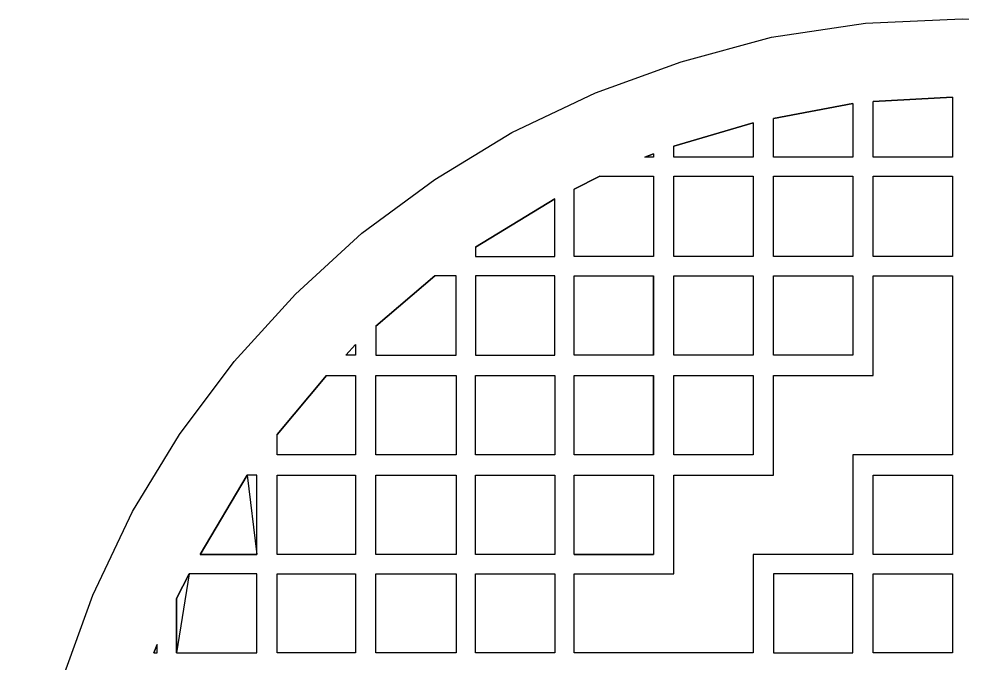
# Model space of a CAD drawing. Header units: centimetres. Extents: x -9.81 to -1.5, y -8.36 to -0.05.
# Drawn here: x -9.806 to -5.651, y -2.886 to -0.045 of the extents above; entities that cross this region are included whole.
import ezdxf

# ---------------------------------------------------------------- set-up
doc = ezdxf.new("R2010")
doc.units = ezdxf.units.CM
doc.header["$MEASUREMENT"] = 0
doc.layers.add('layer 1', color=7, linetype='Continuous')

msp = doc.modelspace()

# ---------------------------------------------------------------- linework, layer by layer
at = {"layer": 'layer 1', "color": 250}
for points, knots in [([(-9.80619, -4.20097), (-9.80619, -4.20097), (-9.7873, -4.62127), (-9.7873, -4.62127), (-9.7873, -4.62127), (-9.7873, -4.62127), (-9.72593, -5.03685), (-9.72593, -5.03685), (-9.72593, -5.03685), (-9.72593, -5.03685), (-9.61731, -5.43352), (-9.61731, -5.43352), (-9.61731, -5.43352), (-9.61731, -5.43352), (-9.48035, -5.81605), (-9.48035, -5.81605), (-9.48035, -5.81605), (-9.48035, -5.81605), (-9.30563, -6.1844), (-9.30563, -6.1844), (-9.30563, -6.1844), (-9.30563, -6.1844), (-9.09783, -6.52439), (-9.09783, -6.52439), (-9.09783, -6.52439), (-9.09783, -6.52439), (-8.857, -6.84552), (-8.857, -6.84552), (-8.857, -6.84552), (-8.857, -6.84552), (-8.58783, -7.1383), (-8.58783, -7.1383), (-8.58783, -7.1383), (-8.58783, -7.1383), (-8.29503, -7.40749), (-8.29503, -7.40749), (-8.29503, -7.40749), (-8.29503, -7.40749), (-7.97392, -7.64361), (-7.97392, -7.64361), (-7.97392, -7.64361), (-7.97392, -7.64361), (-7.6339, -7.8514), (-7.6339, -7.8514), (-7.6339, -7.8514), (-7.6339, -7.8514), (-7.26556, -8.03084), (-7.26556, -8.03084), (-7.26556, -8.03084), (-7.26556, -8.03084), (-6.88776, -8.16779), (-6.88776, -8.16779), (-6.88776, -8.16779), (-6.88776, -8.16779), (-6.49108, -8.26697), (-6.49108, -8.26697), (-6.49108, -8.26697), (-6.49108, -8.26697), (-6.07552, -8.33307), (-6.07552, -8.33307), (-6.07552, -8.33307), (-6.07552, -8.33307), (-5.65049, -8.35668), (-5.65049, -8.35668), (-5.65049, -8.35668), (-5.65049, -8.35668), (-5.23021, -8.33307), (-5.23021, -8.33307), (-5.23021, -8.33307), (-5.23021, -8.33307), (-4.81464, -8.26697), (-4.81464, -8.26697), (-4.81464, -8.26697), (-4.81464, -8.26697), (-4.41796, -8.16779), (-4.41796, -8.16779), (-4.41796, -8.16779), (-4.41796, -8.16779), (-4.03545, -8.03084), (-4.03545, -8.03084), (-4.03545, -8.03084), (-4.03545, -8.03084), (-3.6671, -7.8514), (-3.6671, -7.8514), (-3.6671, -7.8514), (-3.6671, -7.8514), (-3.32709, -7.64361), (-3.32709, -7.64361), (-3.32709, -7.64361), (-3.32709, -7.64361), (-3.00598, -7.40749), (-3.00598, -7.40749), (-3.00598, -7.40749), (-3.00598, -7.40749), (-2.71318, -7.1383), (-2.71318, -7.1383), (-2.71318, -7.1383), (-2.71318, -7.1383), (-2.44402, -6.84552), (-2.44402, -6.84552), (-2.44402, -6.84552), (-2.44402, -6.84552), (-2.20789, -6.52439), (-2.20789, -6.52439), (-2.20789, -6.52439), (-2.20789, -6.52439), (-1.99539, -6.1844), (-1.99539, -6.1844), (-1.99539, -6.1844), (-1.99539, -6.1844), (-1.82066, -5.81605), (-1.82066, -5.81605), (-1.82066, -5.81605), (-1.82066, -5.81605), (-1.68371, -5.43352), (-1.68371, -5.43352), (-1.68371, -5.43352), (-1.68371, -5.43352), (-1.58454, -5.03685), (-1.58454, -5.03685), (-1.58454, -5.03685), (-1.58454, -5.03685), (-1.51843, -4.62127), (-1.51843, -4.62127), (-1.51843, -4.62127), (-1.51843, -4.62127), (-1.49954, -4.20097), (-1.49954, -4.20097), (-1.49954, -4.20097), (-1.49954, -4.20097), (-1.51843, -3.77125), (-1.51843, -3.77125), (-1.51843, -3.77125), (-1.51843, -3.77125), (-1.58454, -3.36041), (-1.58454, -3.36041), (-1.58454, -3.36041), (-1.58454, -3.36041), (-1.68371, -2.96371), (-1.68371, -2.96371), (-1.68371, -2.96371), (-1.68371, -2.96371), (-1.82066, -2.58593), (-1.82066, -2.58593), (-1.82066, -2.58593), (-1.82066, -2.58593), (-1.99539, -2.2176), (-1.99539, -2.2176), (-1.99539, -2.2176), (-1.99539, -2.2176), (-2.20789, -1.87756), (-2.20789, -1.87756), (-2.20789, -1.87756), (-2.20789, -1.87756), (-2.44402, -1.55644), (-2.44402, -1.55644), (-2.44402, -1.55644), (-2.44402, -1.55644), (-2.71318, -1.25893), (-2.71318, -1.25893), (-2.71318, -1.25893), (-2.71318, -1.25893), (-3.00598, -0.98978), (-3.00598, -0.98978), (-3.00598, -0.98978), (-3.00598, -0.98978), (-3.32709, -0.75366), (-3.32709, -0.75366), (-3.32709, -0.75366), (-3.32709, -0.75366), (-3.6671, -0.54586), (-3.6671, -0.54586), (-3.6671, -0.54586), (-3.6671, -0.54586), (-4.03545, -0.37115), (-4.03545, -0.37115), (-4.03545, -0.37115), (-4.03545, -0.37115), (-4.41796, -0.23418), (-4.41796, -0.23418), (-4.41796, -0.23418), (-4.41796, -0.23418), (-4.81464, -0.12558), (-4.81464, -0.12558), (-4.81464, -0.12558), (-4.81464, -0.12558), (-5.23021, -0.06419), (-5.23021, -0.06419), (-5.23021, -0.06419), (-5.23021, -0.06419), (-5.65049, -0.0453), (-5.65049, -0.0453), (-5.65049, -0.0453), (-5.65049, -0.0453), (-6.07552, -0.06419), (-6.07552, -0.06419), (-6.07552, -0.06419), (-6.07552, -0.06419), (-6.49108, -0.12558), (-6.49108, -0.12558), (-6.49108, -0.12558), (-6.49108, -0.12558), (-6.88776, -0.23418), (-6.88776, -0.23418), (-6.88776, -0.23418), (-6.88776, -0.23418), (-7.26556, -0.37115), (-7.26556, -0.37115), (-7.26556, -0.37115), (-7.26556, -0.37115), (-7.6339, -0.54586), (-7.6339, -0.54586), (-7.6339, -0.54586), (-7.6339, -0.54586), (-7.97392, -0.75366), (-7.97392, -0.75366), (-7.97392, -0.75366), (-7.97392, -0.75366), (-8.29503, -0.98978), (-8.29503, -0.98978), (-8.29503, -0.98978), (-8.29503, -0.98978), (-8.58783, -1.25893), (-8.58783, -1.25893), (-8.58783, -1.25893), (-8.58783, -1.25893), (-8.857, -1.55644), (-8.857, -1.55644), (-8.857, -1.55644), (-8.857, -1.55644), (-9.09783, -1.87756), (-9.09783, -1.87756), (-9.09783, -1.87756), (-9.09783, -1.87756), (-9.30563, -2.2176), (-9.30563, -2.2176), (-9.30563, -2.2176), (-9.30563, -2.2176), (-9.48035, -2.58593), (-9.48035, -2.58593), (-9.48035, -2.58593), (-9.48035, -2.58593), (-9.61731, -2.96371), (-9.61731, -2.96371), (-9.61731, -2.96371), (-9.61731, -2.96371), (-9.72593, -3.36041), (-9.72593, -3.36041), (-9.72593, -3.36041), (-9.72593, -3.36041), (-9.7873, -3.77125), (-9.7873, -3.77125), (-9.7873, -3.77125), (-9.7873, -3.77125), (-9.80619, -4.20097), (-9.80619, -4.20097)], [0, 0, 0, 0, 0.0153846, 0.0153846, 0.0153846, 0.0153846, 0.0307692, 0.0307692, 0.0307692, 0.0307692, 0.0461538, 0.0461538, 0.0461538, 0.0461538, 0.0615385, 0.0615385, 0.0615385, 0.0615385, 0.0769231, 0.0769231, 0.0769231, 0.0769231, 0.0923077, 0.0923077, 0.0923077, 0.0923077, 0.1076923, 0.1076923, 0.1076923, 0.1076923, 0.1230769, 0.1230769, 0.1230769, 0.1230769, 0.1384615, 0.1384615, 0.1384615, 0.1384615, 0.1538462, 0.1538462, 0.1538462, 0.1538462, 0.1692308, 0.1692308, 0.1692308, 0.1692308, 0.1846154, 0.1846154, 0.1846154, 0.1846154, 0.2, 0.2, 0.2, 0.2, 0.2153846, 0.2153846, 0.2153846, 0.2153846, 0.2307692, 0.2307692, 0.2307692, 0.2307692, 0.2461538, 0.2461538, 0.2461538, 0.2461538, 0.2615385, 0.2615385, 0.2615385, 0.2615385, 0.2769231, 0.2769231, 0.2769231, 0.2769231, 0.2923077, 0.2923077, 0.2923077, 0.2923077, 0.3076923, 0.3076923, 0.3076923, 0.3076923, 0.3230769, 0.3230769, 0.3230769, 0.3230769, 0.3384615, 0.3384615, 0.3384615, 0.3384615, 0.3538462, 0.3538462, 0.3538462, 0.3538462, 0.3692308, 0.3692308, 0.3692308, 0.3692308, 0.3846154, 0.3846154, 0.3846154, 0.3846154, 0.4, 0.4, 0.4, 0.4, 0.4153846, 0.4153846, 0.4153846, 0.4153846, 0.4307692, 0.4307692, 0.4307692, 0.4307692, 0.4461538, 0.4461538, 0.4461538, 0.4461538, 0.4615385, 0.4615385, 0.4615385, 0.4615385, 0.4769231, 0.4769231, 0.4769231, 0.4769231, 0.4923077, 0.4923077, 0.4923077, 0.4923077, 0.5076923, 0.5076923, 0.5076923, 0.5076923, 0.5230769, 0.5230769, 0.5230769, 0.5230769, 0.5384615, 0.5384615, 0.5384615, 0.5384615, 0.5538462, 0.5538462, 0.5538462, 0.5538462, 0.5692308, 0.5692308, 0.5692308, 0.5692308, 0.5846154, 0.5846154, 0.5846154, 0.5846154, 0.6, 0.6, 0.6, 0.6, 0.6153846, 0.6153846, 0.6153846, 0.6153846, 0.6307692, 0.6307692, 0.6307692, 0.6307692, 0.6461538, 0.6461538, 0.6461538, 0.6461538, 0.6615385, 0.6615385, 0.6615385, 0.6615385, 0.6769231, 0.6769231, 0.6769231, 0.6769231, 0.6923077, 0.6923077, 0.6923077, 0.6923077, 0.7076923, 0.7076923, 0.7076923, 0.7076923, 0.7230769, 0.7230769, 0.7230769, 0.7230769, 0.7384615, 0.7384615, 0.7384615, 0.7384615, 0.7538462, 0.7538462, 0.7538462, 0.7538462, 0.7692308, 0.7692308, 0.7692308, 0.7692308, 0.7846154, 0.7846154, 0.7846154, 0.7846154, 0.8, 0.8, 0.8, 0.8, 0.8153846, 0.8153846, 0.8153846, 0.8153846, 0.8307692, 0.8307692, 0.8307692, 0.8307692, 0.8461538, 0.8461538, 0.8461538, 0.8461538, 0.8615385, 0.8615385, 0.8615385, 0.8615385, 0.8769231, 0.8769231, 0.8769231, 0.8769231, 0.8923077, 0.8923077, 0.8923077, 0.8923077, 0.9076923, 0.9076923, 0.9076923, 0.9076923, 0.9230769, 0.9230769, 0.9230769, 0.9230769, 0.9384615, 0.9384615, 0.9384615, 0.9384615, 0.9538462, 0.9538462, 0.9538462, 0.9538462, 0.9692308, 0.9692308, 0.9692308, 0.9692308, 1, 1, 1, 1]), ([(-5.69301, -0.39003), (-5.69301, -0.39003), (-6.04246, -0.40894), (-6.04246, -0.40894), (-6.04246, -0.40894), (-6.04246, -0.40894), (-5.69301, -0.39003), (-5.69301, -0.39003)], [0, 0, 0, 0, 0.3333333, 0.3333333, 0.3333333, 0.3333333, 1, 1, 1, 1]), ([(-6.04246, -0.40894), (-6.04246, -0.40894), (-6.04246, -0.6545), (-6.04246, -0.6545), (-6.04246, -0.6545), (-6.04246, -0.6545), (-5.69301, -0.6545), (-5.69301, -0.6545), (-5.69301, -0.6545), (-5.69301, -0.6545), (-5.69301, -0.39003), (-5.69301, -0.39003), (-5.69301, -0.39003), (-5.69301, -0.39003), (-6.04246, -0.40894), (-6.04246, -0.40894)], [0, 0, 0, 0, 0.2, 0.2, 0.2, 0.2, 0.4, 0.4, 0.4, 0.4, 0.6, 0.6, 0.6, 0.6, 1, 1, 1, 1]), ([(-6.48164, -0.48448), (-6.48164, -0.48448), (-6.48164, -0.6545), (-6.48164, -0.6545), (-6.48164, -0.6545), (-6.48164, -0.6545), (-6.13219, -0.6545), (-6.13219, -0.6545), (-6.13219, -0.6545), (-6.13219, -0.6545), (-6.13219, -0.41836), (-6.13219, -0.41836), (-6.13219, -0.41836), (-6.13219, -0.41836), (-6.48164, -0.48448), (-6.48164, -0.48448)], [0, 0, 0, 0, 0.2, 0.2, 0.2, 0.2, 0.4, 0.4, 0.4, 0.4, 0.6, 0.6, 0.6, 0.6, 1, 1, 1, 1]), ([(-6.13219, -0.41836), (-6.13219, -0.41836), (-6.48164, -0.48448), (-6.48164, -0.48448), (-6.48164, -0.48448), (-6.48164, -0.48448), (-6.13219, -0.41836), (-6.13219, -0.41836)], [0, 0, 0, 0, 0.3333333, 0.3333333, 0.3333333, 0.3333333, 1, 1, 1, 1]), ([(-6.92082, -0.60727), (-6.92082, -0.60727), (-6.92082, -0.6545), (-6.92082, -0.6545), (-6.92082, -0.6545), (-6.92082, -0.6545), (-6.57137, -0.6545), (-6.57137, -0.6545), (-6.57137, -0.6545), (-6.57137, -0.6545), (-6.57137, -0.50337), (-6.57137, -0.50337), (-6.57137, -0.50337), (-6.57137, -0.50337), (-6.92082, -0.60727), (-6.92082, -0.60727)], [0, 0, 0, 0, 0.2, 0.2, 0.2, 0.2, 0.4, 0.4, 0.4, 0.4, 0.6, 0.6, 0.6, 0.6, 1, 1, 1, 1]), ([(-6.57137, -0.50337), (-6.57137, -0.50337), (-6.92082, -0.60727), (-6.92082, -0.60727), (-6.92082, -0.60727), (-6.92082, -0.60727), (-6.57137, -0.50337), (-6.57137, -0.50337)], [0, 0, 0, 0, 0.3333333, 0.3333333, 0.3333333, 0.3333333, 1, 1, 1, 1]), ([(-7.01054, -0.64031), (-7.01054, -0.64031), (-7.04832, -0.6545), (-7.04832, -0.6545), (-7.04832, -0.6545), (-7.04832, -0.6545), (-7.01054, -0.64031), (-7.01054, -0.64031)], [0, 0, 0, 0, 0.3333333, 0.3333333, 0.3333333, 0.3333333, 1, 1, 1, 1]), ([(-7.04832, -0.6545), (-7.04832, -0.6545), (-7.01054, -0.6545), (-7.01054, -0.6545), (-7.01054, -0.6545), (-7.01054, -0.6545), (-7.01054, -0.64031), (-7.01054, -0.64031), (-7.01054, -0.64031), (-7.01054, -0.64031), (-7.04832, -0.6545), (-7.04832, -0.6545)], [0, 0, 0, 0, 0.25, 0.25, 0.25, 0.25, 0.5, 0.5, 0.5, 0.5, 1, 1, 1, 1]), ([(-7.36001, -0.79613), (-7.36001, -0.79613), (-7.36001, -1.09367), (-7.36001, -1.09367), (-7.36001, -1.09367), (-7.36001, -1.09367), (-7.01054, -1.09367), (-7.01054, -1.09367), (-7.01054, -1.09367), (-7.01054, -1.09367), (-7.01054, -0.73949), (-7.01054, -0.73949), (-7.01054, -0.73949), (-7.01054, -0.73949), (-7.24667, -0.73949), (-7.24667, -0.73949), (-7.24667, -0.73949), (-7.24667, -0.73949), (-7.36001, -0.79613), (-7.36001, -0.79613)], [0, 0, 0, 0, 0.1666667, 0.1666667, 0.1666667, 0.1666667, 0.3333333, 0.3333333, 0.3333333, 0.3333333, 0.5, 0.5, 0.5, 0.5, 0.6666667, 0.6666667, 0.6666667, 0.6666667, 1, 1, 1, 1]), ([(-7.24667, -0.73949), (-7.24667, -0.73949), (-7.36001, -0.79613), (-7.36001, -0.79613), (-7.36001, -0.79613), (-7.36001, -0.79613), (-7.24667, -0.73949), (-7.24667, -0.73949)], [0, 0, 0, 0, 0.3333333, 0.3333333, 0.3333333, 0.3333333, 1, 1, 1, 1]), ([(-6.92082, -0.73949), (-6.92082, -0.73949), (-6.92082, -1.09367), (-6.92082, -1.09367), (-6.92082, -1.09367), (-6.92082, -1.09367), (-6.57137, -1.09367), (-6.57137, -1.09367), (-6.57137, -1.09367), (-6.57137, -1.09367), (-6.57137, -0.73949), (-6.57137, -0.73949), (-6.57137, -0.73949), (-6.57137, -0.73949), (-6.92082, -0.73949), (-6.92082, -0.73949)], [0, 0, 0, 0, 0.2, 0.2, 0.2, 0.2, 0.4, 0.4, 0.4, 0.4, 0.6, 0.6, 0.6, 0.6, 1, 1, 1, 1]), ([(-6.48164, -0.73949), (-6.48164, -0.73949), (-6.48164, -1.09367), (-6.48164, -1.09367), (-6.48164, -1.09367), (-6.48164, -1.09367), (-6.13219, -1.09367), (-6.13219, -1.09367), (-6.13219, -1.09367), (-6.13219, -1.09367), (-6.13219, -0.73949), (-6.13219, -0.73949), (-6.13219, -0.73949), (-6.13219, -0.73949), (-6.48164, -0.73949), (-6.48164, -0.73949)], [0, 0, 0, 0, 0.2, 0.2, 0.2, 0.2, 0.4, 0.4, 0.4, 0.4, 0.6, 0.6, 0.6, 0.6, 1, 1, 1, 1]), ([(-6.04246, -0.73949), (-6.04246, -0.73949), (-6.04246, -1.09367), (-6.04246, -1.09367), (-6.04246, -1.09367), (-6.04246, -1.09367), (-5.69301, -1.09367), (-5.69301, -1.09367), (-5.69301, -1.09367), (-5.69301, -1.09367), (-5.69301, -0.73949), (-5.69301, -0.73949), (-5.69301, -0.73949), (-5.69301, -0.73949), (-6.04246, -0.73949), (-6.04246, -0.73949)], [0, 0, 0, 0, 0.2, 0.2, 0.2, 0.2, 0.4, 0.4, 0.4, 0.4, 0.6, 0.6, 0.6, 0.6, 1, 1, 1, 1]), ([(-7.79446, -1.05114), (-7.79446, -1.05114), (-7.44501, -0.83867), (-7.44501, -0.83867), (-7.44501, -0.83867), (-7.44501, -0.83867), (-7.79446, -1.05114), (-7.79446, -1.05114)], [0, 0, 0, 0, 0.3333333, 0.3333333, 0.3333333, 0.3333333, 1, 1, 1, 1]), ([(-7.44501, -0.83867), (-7.44501, -0.83867), (-7.44501, -1.09367), (-7.44501, -1.09367), (-7.44501, -1.09367), (-7.44501, -1.09367), (-7.79446, -1.09367), (-7.79446, -1.09367), (-7.79446, -1.09367), (-7.79446, -1.09367), (-7.79446, -1.05114), (-7.79446, -1.05114), (-7.79446, -1.05114), (-7.79446, -1.05114), (-7.44501, -0.83867), (-7.44501, -0.83867)], [0, 0, 0, 0, 0.2, 0.2, 0.2, 0.2, 0.4, 0.4, 0.4, 0.4, 0.6, 0.6, 0.6, 0.6, 1, 1, 1, 1]), ([(-7.97392, -1.17867), (-7.97392, -1.17867), (-7.87947, -1.17867), (-7.87947, -1.17867), (-7.87947, -1.17867), (-7.87947, -1.17867), (-7.87947, -1.52811), (-7.87947, -1.52811), (-7.87947, -1.52811), (-7.87947, -1.52811), (-8.23365, -1.52811), (-8.23365, -1.52811), (-8.23365, -1.52811), (-8.23365, -1.52811), (-8.23365, -1.40062), (-8.23365, -1.40062), (-8.23365, -1.40062), (-8.23365, -1.40062), (-7.97392, -1.17867), (-7.97392, -1.17867)], [0, 0, 0, 0, 0.1666667, 0.1666667, 0.1666667, 0.1666667, 0.3333333, 0.3333333, 0.3333333, 0.3333333, 0.5, 0.5, 0.5, 0.5, 0.6666667, 0.6666667, 0.6666667, 0.6666667, 1, 1, 1, 1]), ([(-8.23365, -1.40062), (-8.23365, -1.40062), (-7.97392, -1.17867), (-7.97392, -1.17867), (-7.97392, -1.17867), (-7.97392, -1.17867), (-8.23365, -1.40062), (-8.23365, -1.40062)], [0, 0, 0, 0, 0.3333333, 0.3333333, 0.3333333, 0.3333333, 1, 1, 1, 1]), ([(-7.79446, -1.52811), (-7.79446, -1.52811), (-7.79446, -1.17867), (-7.79446, -1.17867), (-7.79446, -1.17867), (-7.79446, -1.17867), (-7.44501, -1.17867), (-7.44501, -1.17867), (-7.44501, -1.17867), (-7.44501, -1.17867), (-7.44501, -1.52811), (-7.44501, -1.52811), (-7.44501, -1.52811), (-7.44501, -1.52811), (-7.79446, -1.52811), (-7.79446, -1.52811)], [0, 0, 0, 0, 0.2, 0.2, 0.2, 0.2, 0.4, 0.4, 0.4, 0.4, 0.6, 0.6, 0.6, 0.6, 1, 1, 1, 1]), ([(-6.48164, -2.05704), (-6.48164, -2.05704), (-6.92082, -2.05704), (-6.92082, -2.05704), (-6.92082, -2.05704), (-6.92082, -2.05704), (-6.92082, -2.49149), (-6.92082, -2.49149), (-6.92082, -2.49149), (-6.92082, -2.49149), (-7.36001, -2.49149), (-7.36001, -2.49149), (-7.36001, -2.49149), (-7.36001, -2.49149), (-7.36001, -2.84093), (-7.36001, -2.84093), (-7.36001, -2.84093), (-7.36001, -2.84093), (-6.57137, -2.84093), (-6.57137, -2.84093), (-6.57137, -2.84093), (-6.57137, -2.84093), (-6.57137, -2.40649), (-6.57137, -2.40649), (-6.57137, -2.40649), (-6.57137, -2.40649), (-6.13219, -2.40649), (-6.13219, -2.40649), (-6.13219, -2.40649), (-6.13219, -2.40649), (-6.13219, -1.96732), (-6.13219, -1.96732), (-6.13219, -1.96732), (-6.13219, -1.96732), (-5.69301, -1.96732), (-5.69301, -1.96732), (-5.69301, -1.96732), (-5.69301, -1.96732), (-5.69301, -1.17867), (-5.69301, -1.17867), (-5.69301, -1.17867), (-5.69301, -1.17867), (-6.04246, -1.17867), (-6.04246, -1.17867), (-6.04246, -1.17867), (-6.04246, -1.17867), (-6.04246, -1.61785), (-6.04246, -1.61785), (-6.04246, -1.61785), (-6.04246, -1.61785), (-6.48164, -1.61785), (-6.48164, -1.61785), (-6.48164, -1.61785), (-6.48164, -1.61785), (-6.48164, -2.05704), (-6.48164, -2.05704)], [0, 0, 0, 0, 0.0666667, 0.0666667, 0.0666667, 0.0666667, 0.1333333, 0.1333333, 0.1333333, 0.1333333, 0.2, 0.2, 0.2, 0.2, 0.2666667, 0.2666667, 0.2666667, 0.2666667, 0.3333333, 0.3333333, 0.3333333, 0.3333333, 0.4, 0.4, 0.4, 0.4, 0.4666667, 0.4666667, 0.4666667, 0.4666667, 0.5333333, 0.5333333, 0.5333333, 0.5333333, 0.6, 0.6, 0.6, 0.6, 0.6666667, 0.6666667, 0.6666667, 0.6666667, 0.7333333, 0.7333333, 0.7333333, 0.7333333, 0.8, 0.8, 0.8, 0.8, 0.8666667, 0.8666667, 0.8666667, 0.8666667, 1, 1, 1, 1]), ([(-7.01054, -1.17867), (-7.01054, -1.17867), (-7.36001, -1.17867), (-7.36001, -1.17867), (-7.36001, -1.17867), (-7.36001, -1.17867), (-7.36001, -1.52811), (-7.36001, -1.52811), (-7.36001, -1.52811), (-7.36001, -1.52811), (-7.01054, -1.52811), (-7.01054, -1.52811), (-7.01054, -1.52811), (-7.01054, -1.52811), (-7.01054, -1.17867), (-7.01054, -1.17867)], [0, 0, 0, 0, 0.2, 0.2, 0.2, 0.2, 0.4, 0.4, 0.4, 0.4, 0.6, 0.6, 0.6, 0.6, 1, 1, 1, 1]), ([(-7.01054, -1.52811), (-7.01054, -1.52811), (-7.01054, -1.17867), (-7.01054, -1.17867), (-7.01054, -1.17867), (-7.01054, -1.17867), (-7.01054, -1.52811), (-7.01054, -1.52811)], [0, 0, 0, 0, 0.3333333, 0.3333333, 0.3333333, 0.3333333, 1, 1, 1, 1]), ([(-6.57137, -1.17867), (-6.57137, -1.17867), (-6.92082, -1.17867), (-6.92082, -1.17867), (-6.92082, -1.17867), (-6.92082, -1.17867), (-6.92082, -1.52811), (-6.92082, -1.52811), (-6.92082, -1.52811), (-6.92082, -1.52811), (-6.57137, -1.52811), (-6.57137, -1.52811), (-6.57137, -1.52811), (-6.57137, -1.52811), (-6.57137, -1.17867), (-6.57137, -1.17867)], [0, 0, 0, 0, 0.2, 0.2, 0.2, 0.2, 0.4, 0.4, 0.4, 0.4, 0.6, 0.6, 0.6, 0.6, 1, 1, 1, 1]), ([(-6.13219, -1.17867), (-6.13219, -1.17867), (-6.48164, -1.17867), (-6.48164, -1.17867), (-6.48164, -1.17867), (-6.48164, -1.17867), (-6.48164, -1.52811), (-6.48164, -1.52811), (-6.48164, -1.52811), (-6.48164, -1.52811), (-6.13219, -1.52811), (-6.13219, -1.52811), (-6.13219, -1.52811), (-6.13219, -1.52811), (-6.13219, -1.17867), (-6.13219, -1.17867)], [0, 0, 0, 0, 0.2, 0.2, 0.2, 0.2, 0.4, 0.4, 0.4, 0.4, 0.6, 0.6, 0.6, 0.6, 1, 1, 1, 1]), ([(-8.36587, -1.52811), (-8.36587, -1.52811), (-8.32336, -1.52811), (-8.32336, -1.52811), (-8.32336, -1.52811), (-8.32336, -1.52811), (-8.32336, -1.48089), (-8.32336, -1.48089), (-8.32336, -1.48089), (-8.32336, -1.48089), (-8.36587, -1.52811), (-8.36587, -1.52811)], [0, 0, 0, 0, 0.25, 0.25, 0.25, 0.25, 0.5, 0.5, 0.5, 0.5, 1, 1, 1, 1]), ([(-8.32336, -1.48089), (-8.32336, -1.48089), (-8.36587, -1.52811), (-8.36587, -1.52811), (-8.36587, -1.52811), (-8.36587, -1.52811), (-8.32336, -1.48089), (-8.32336, -1.48089)], [0, 0, 0, 0, 0.3333333, 0.3333333, 0.3333333, 0.3333333, 1, 1, 1, 1]), ([(-8.6681, -1.87756), (-8.6681, -1.87756), (-8.6681, -1.96732), (-8.6681, -1.96732), (-8.6681, -1.96732), (-8.6681, -1.96732), (-8.32336, -1.96732), (-8.32336, -1.96732), (-8.32336, -1.96732), (-8.32336, -1.96732), (-8.32336, -1.61785), (-8.32336, -1.61785), (-8.32336, -1.61785), (-8.32336, -1.61785), (-8.45088, -1.61785), (-8.45088, -1.61785), (-8.45088, -1.61785), (-8.45088, -1.61785), (-8.6681, -1.87756), (-8.6681, -1.87756)], [0, 0, 0, 0, 0.1666667, 0.1666667, 0.1666667, 0.1666667, 0.3333333, 0.3333333, 0.3333333, 0.3333333, 0.5, 0.5, 0.5, 0.5, 0.6666667, 0.6666667, 0.6666667, 0.6666667, 1, 1, 1, 1]), ([(-8.45088, -1.61785), (-8.45088, -1.61785), (-8.6681, -1.87756), (-8.6681, -1.87756), (-8.6681, -1.87756), (-8.6681, -1.87756), (-8.45088, -1.61785), (-8.45088, -1.61785)], [0, 0, 0, 0, 0.3333333, 0.3333333, 0.3333333, 0.3333333, 1, 1, 1, 1]), ([(-7.87947, -1.96732), (-7.87947, -1.96732), (-7.87947, -1.61785), (-7.87947, -1.61785), (-7.87947, -1.61785), (-7.87947, -1.61785), (-8.23365, -1.61785), (-8.23365, -1.61785), (-8.23365, -1.61785), (-8.23365, -1.61785), (-8.23365, -1.96732), (-8.23365, -1.96732), (-8.23365, -1.96732), (-8.23365, -1.96732), (-7.87947, -1.96732), (-7.87947, -1.96732)], [0, 0, 0, 0, 0.2, 0.2, 0.2, 0.2, 0.4, 0.4, 0.4, 0.4, 0.6, 0.6, 0.6, 0.6, 1, 1, 1, 1]), ([(-7.44501, -1.61785), (-7.44501, -1.61785), (-7.79446, -1.61785), (-7.79446, -1.61785), (-7.79446, -1.61785), (-7.79446, -1.61785), (-7.79446, -1.96732), (-7.79446, -1.96732), (-7.79446, -1.96732), (-7.79446, -1.96732), (-7.44501, -1.96732), (-7.44501, -1.96732), (-7.44501, -1.96732), (-7.44501, -1.96732), (-7.44501, -1.61785), (-7.44501, -1.61785)], [0, 0, 0, 0, 0.2, 0.2, 0.2, 0.2, 0.4, 0.4, 0.4, 0.4, 0.6, 0.6, 0.6, 0.6, 1, 1, 1, 1]), ([(-7.01054, -1.61785), (-7.01054, -1.61785), (-7.36001, -1.61785), (-7.36001, -1.61785), (-7.36001, -1.61785), (-7.36001, -1.61785), (-7.36001, -1.96732), (-7.36001, -1.96732), (-7.36001, -1.96732), (-7.36001, -1.96732), (-7.01054, -1.96732), (-7.01054, -1.96732), (-7.01054, -1.96732), (-7.01054, -1.96732), (-7.01054, -1.61785), (-7.01054, -1.61785)], [0, 0, 0, 0, 0.2, 0.2, 0.2, 0.2, 0.4, 0.4, 0.4, 0.4, 0.6, 0.6, 0.6, 0.6, 1, 1, 1, 1]), ([(-7.01054, -1.96732), (-7.01054, -1.96732), (-7.01054, -1.61785), (-7.01054, -1.61785), (-7.01054, -1.61785), (-7.01054, -1.61785), (-7.01054, -1.96732), (-7.01054, -1.96732)], [0, 0, 0, 0, 0.3333333, 0.3333333, 0.3333333, 0.3333333, 1, 1, 1, 1]), ([(-6.57137, -1.61785), (-6.57137, -1.61785), (-6.92082, -1.61785), (-6.92082, -1.61785), (-6.92082, -1.61785), (-6.92082, -1.61785), (-6.92082, -1.96732), (-6.92082, -1.96732), (-6.92082, -1.96732), (-6.92082, -1.96732), (-6.57137, -1.96732), (-6.57137, -1.96732), (-6.57137, -1.96732), (-6.57137, -1.96732), (-6.57137, -1.61785), (-6.57137, -1.61785)], [0, 0, 0, 0, 0.2, 0.2, 0.2, 0.2, 0.4, 0.4, 0.4, 0.4, 0.6, 0.6, 0.6, 0.6, 1, 1, 1, 1]), ([(-9.00812, -2.40649), (-9.00812, -2.40649), (-8.80033, -2.05704), (-8.80033, -2.05704), (-8.80033, -2.05704), (-8.80033, -2.05704), (-9.00812, -2.40649), (-9.00812, -2.40649)], [0, 0, 0, 0, 0.3333333, 0.3333333, 0.3333333, 0.3333333, 1, 1, 1, 1]), ([(-8.80033, -2.05704), (-8.80033, -2.05704), (-8.75783, -2.05704), (-8.75783, -2.05704), (-8.75783, -2.05704), (-8.75783, -2.05704), (-8.75783, -2.40649), (-8.75783, -2.40649), (-8.75783, -2.40649), (-8.75783, -2.40649), (-8.80033, -2.05704), (-8.80033, -2.05704)], [0, 0, 0, 0, 0.25, 0.25, 0.25, 0.25, 0.5, 0.5, 0.5, 0.5, 1, 1, 1, 1]), ([(-8.32336, -2.05704), (-8.32336, -2.05704), (-8.6681, -2.05704), (-8.6681, -2.05704), (-8.6681, -2.05704), (-8.6681, -2.05704), (-8.6681, -2.40649), (-8.6681, -2.40649), (-8.6681, -2.40649), (-8.6681, -2.40649), (-8.32336, -2.40649), (-8.32336, -2.40649), (-8.32336, -2.40649), (-8.32336, -2.40649), (-8.32336, -2.05704), (-8.32336, -2.05704)], [0, 0, 0, 0, 0.2, 0.2, 0.2, 0.2, 0.4, 0.4, 0.4, 0.4, 0.6, 0.6, 0.6, 0.6, 1, 1, 1, 1]), ([(-7.87947, -2.05704), (-7.87947, -2.05704), (-8.23365, -2.05704), (-8.23365, -2.05704), (-8.23365, -2.05704), (-8.23365, -2.05704), (-8.23365, -2.40649), (-8.23365, -2.40649), (-8.23365, -2.40649), (-8.23365, -2.40649), (-7.87947, -2.40649), (-7.87947, -2.40649), (-7.87947, -2.40649), (-7.87947, -2.40649), (-7.87947, -2.05704), (-7.87947, -2.05704)], [0, 0, 0, 0, 0.2, 0.2, 0.2, 0.2, 0.4, 0.4, 0.4, 0.4, 0.6, 0.6, 0.6, 0.6, 1, 1, 1, 1]), ([(-7.79446, -2.05704), (-7.79446, -2.05704), (-7.79446, -2.40649), (-7.79446, -2.40649), (-7.79446, -2.40649), (-7.79446, -2.40649), (-7.44501, -2.40649), (-7.44501, -2.40649), (-7.44501, -2.40649), (-7.44501, -2.40649), (-7.44501, -2.05704), (-7.44501, -2.05704), (-7.44501, -2.05704), (-7.44501, -2.05704), (-7.79446, -2.05704), (-7.79446, -2.05704)], [0, 0, 0, 0, 0.2, 0.2, 0.2, 0.2, 0.4, 0.4, 0.4, 0.4, 0.6, 0.6, 0.6, 0.6, 1, 1, 1, 1]), ([(-7.01054, -2.40649), (-7.01054, -2.40649), (-7.01054, -2.05704), (-7.01054, -2.05704), (-7.01054, -2.05704), (-7.01054, -2.05704), (-7.36001, -2.05704), (-7.36001, -2.05704), (-7.36001, -2.05704), (-7.36001, -2.05704), (-7.36001, -2.40649), (-7.36001, -2.40649), (-7.36001, -2.40649), (-7.36001, -2.40649), (-7.01054, -2.40649), (-7.01054, -2.40649)], [0, 0, 0, 0, 0.2, 0.2, 0.2, 0.2, 0.4, 0.4, 0.4, 0.4, 0.6, 0.6, 0.6, 0.6, 1, 1, 1, 1]), ([(-5.69301, -2.05704), (-5.69301, -2.05704), (-6.04246, -2.05704), (-6.04246, -2.05704), (-6.04246, -2.05704), (-6.04246, -2.05704), (-6.04246, -2.40649), (-6.04246, -2.40649), (-6.04246, -2.40649), (-6.04246, -2.40649), (-5.69301, -2.40649), (-5.69301, -2.40649), (-5.69301, -2.40649), (-5.69301, -2.40649), (-5.69301, -2.05704), (-5.69301, -2.05704)], [0, 0, 0, 0, 0.2, 0.2, 0.2, 0.2, 0.4, 0.4, 0.4, 0.4, 0.6, 0.6, 0.6, 0.6, 1, 1, 1, 1]), ([(-8.75783, -2.40649), (-8.75783, -2.40649), (-9.00812, -2.40649), (-9.00812, -2.40649), (-9.00812, -2.40649), (-9.00812, -2.40649), (-8.75783, -2.40649), (-8.75783, -2.40649)], [0, 0, 0, 0, 0.3333333, 0.3333333, 0.3333333, 0.3333333, 1, 1, 1, 1]), ([(-7.36001, -2.40649), (-7.36001, -2.40649), (-7.01054, -2.40649), (-7.01054, -2.40649), (-7.01054, -2.40649), (-7.01054, -2.40649), (-7.36001, -2.40649), (-7.36001, -2.40649)], [0, 0, 0, 0, 0.3333333, 0.3333333, 0.3333333, 0.3333333, 1, 1, 1, 1]), ([(-9.112, -2.60011), (-9.112, -2.60011), (-9.05534, -2.49149), (-9.05534, -2.49149), (-9.05534, -2.49149), (-9.05534, -2.49149), (-9.112, -2.60011), (-9.112, -2.60011)], [0, 0, 0, 0, 0.3333333, 0.3333333, 0.3333333, 0.3333333, 1, 1, 1, 1]), ([(-9.05534, -2.49149), (-9.05534, -2.49149), (-8.75783, -2.49149), (-8.75783, -2.49149), (-8.75783, -2.49149), (-8.75783, -2.49149), (-8.75783, -2.84093), (-8.75783, -2.84093), (-8.75783, -2.84093), (-8.75783, -2.84093), (-9.112, -2.84093), (-9.112, -2.84093), (-9.112, -2.84093), (-9.112, -2.84093), (-9.05534, -2.49149), (-9.05534, -2.49149)], [0, 0, 0, 0, 0.2, 0.2, 0.2, 0.2, 0.4, 0.4, 0.4, 0.4, 0.6, 0.6, 0.6, 0.6, 1, 1, 1, 1]), ([(-8.32336, -2.49149), (-8.32336, -2.49149), (-8.6681, -2.49149), (-8.6681, -2.49149), (-8.6681, -2.49149), (-8.6681, -2.49149), (-8.6681, -2.84093), (-8.6681, -2.84093), (-8.6681, -2.84093), (-8.6681, -2.84093), (-8.32336, -2.84093), (-8.32336, -2.84093), (-8.32336, -2.84093), (-8.32336, -2.84093), (-8.32336, -2.49149), (-8.32336, -2.49149)], [0, 0, 0, 0, 0.2, 0.2, 0.2, 0.2, 0.4, 0.4, 0.4, 0.4, 0.6, 0.6, 0.6, 0.6, 1, 1, 1, 1]), ([(-7.87947, -2.49149), (-7.87947, -2.49149), (-8.23365, -2.49149), (-8.23365, -2.49149), (-8.23365, -2.49149), (-8.23365, -2.49149), (-8.23365, -2.84093), (-8.23365, -2.84093), (-8.23365, -2.84093), (-8.23365, -2.84093), (-7.87947, -2.84093), (-7.87947, -2.84093), (-7.87947, -2.84093), (-7.87947, -2.84093), (-7.87947, -2.49149), (-7.87947, -2.49149)], [0, 0, 0, 0, 0.2, 0.2, 0.2, 0.2, 0.4, 0.4, 0.4, 0.4, 0.6, 0.6, 0.6, 0.6, 1, 1, 1, 1]), ([(-7.44501, -2.49149), (-7.44501, -2.49149), (-7.79446, -2.49149), (-7.79446, -2.49149), (-7.79446, -2.49149), (-7.79446, -2.49149), (-7.79446, -2.84093), (-7.79446, -2.84093), (-7.79446, -2.84093), (-7.79446, -2.84093), (-7.44501, -2.84093), (-7.44501, -2.84093), (-7.44501, -2.84093), (-7.44501, -2.84093), (-7.44501, -2.49149), (-7.44501, -2.49149)], [0, 0, 0, 0, 0.2, 0.2, 0.2, 0.2, 0.4, 0.4, 0.4, 0.4, 0.6, 0.6, 0.6, 0.6, 1, 1, 1, 1]), ([(-6.13219, -2.49149), (-6.13219, -2.49149), (-6.13219, -2.84093), (-6.13219, -2.84093), (-6.13219, -2.84093), (-6.13219, -2.84093), (-6.48164, -2.84093), (-6.48164, -2.84093), (-6.48164, -2.84093), (-6.48164, -2.84093), (-6.48164, -2.49149), (-6.48164, -2.49149), (-6.48164, -2.49149), (-6.48164, -2.49149), (-6.13219, -2.49149), (-6.13219, -2.49149)], [0, 0, 0, 0, 0.2, 0.2, 0.2, 0.2, 0.4, 0.4, 0.4, 0.4, 0.6, 0.6, 0.6, 0.6, 1, 1, 1, 1]), ([(-6.04246, -2.49149), (-6.04246, -2.49149), (-6.04246, -2.84093), (-6.04246, -2.84093), (-6.04246, -2.84093), (-6.04246, -2.84093), (-5.69301, -2.84093), (-5.69301, -2.84093), (-5.69301, -2.84093), (-5.69301, -2.84093), (-5.69301, -2.49149), (-5.69301, -2.49149), (-5.69301, -2.49149), (-5.69301, -2.49149), (-6.04246, -2.49149), (-6.04246, -2.49149)], [0, 0, 0, 0, 0.2, 0.2, 0.2, 0.2, 0.4, 0.4, 0.4, 0.4, 0.6, 0.6, 0.6, 0.6, 1, 1, 1, 1]), ([(-9.112, -2.84093), (-9.112, -2.84093), (-9.112, -2.60011), (-9.112, -2.60011), (-9.112, -2.60011), (-9.112, -2.60011), (-9.112, -2.84093), (-9.112, -2.84093)], [0, 0, 0, 0, 0.3333333, 0.3333333, 0.3333333, 0.3333333, 1, 1, 1, 1]), ([(-9.19701, -2.80315), (-9.19701, -2.80315), (-9.19701, -2.84093), (-9.19701, -2.84093), (-9.19701, -2.84093), (-9.19701, -2.84093), (-9.21116, -2.84093), (-9.21116, -2.84093), (-9.21116, -2.84093), (-9.21116, -2.84093), (-9.19701, -2.80315), (-9.19701, -2.80315)], [0, 0, 0, 0, 0.25, 0.25, 0.25, 0.25, 0.5, 0.5, 0.5, 0.5, 1, 1, 1, 1]), ([(-9.21116, -2.84093), (-9.21116, -2.84093), (-9.19701, -2.80315), (-9.19701, -2.80315), (-9.19701, -2.80315), (-9.19701, -2.80315), (-9.21116, -2.84093), (-9.21116, -2.84093)], [0, 0, 0, 0, 0.3333333, 0.3333333, 0.3333333, 0.3333333, 1, 1, 1, 1])]:
    msp.add_open_spline(points, degree=3, knots=knots, dxfattribs=at)

doc.saveas('drawing.dxf')
